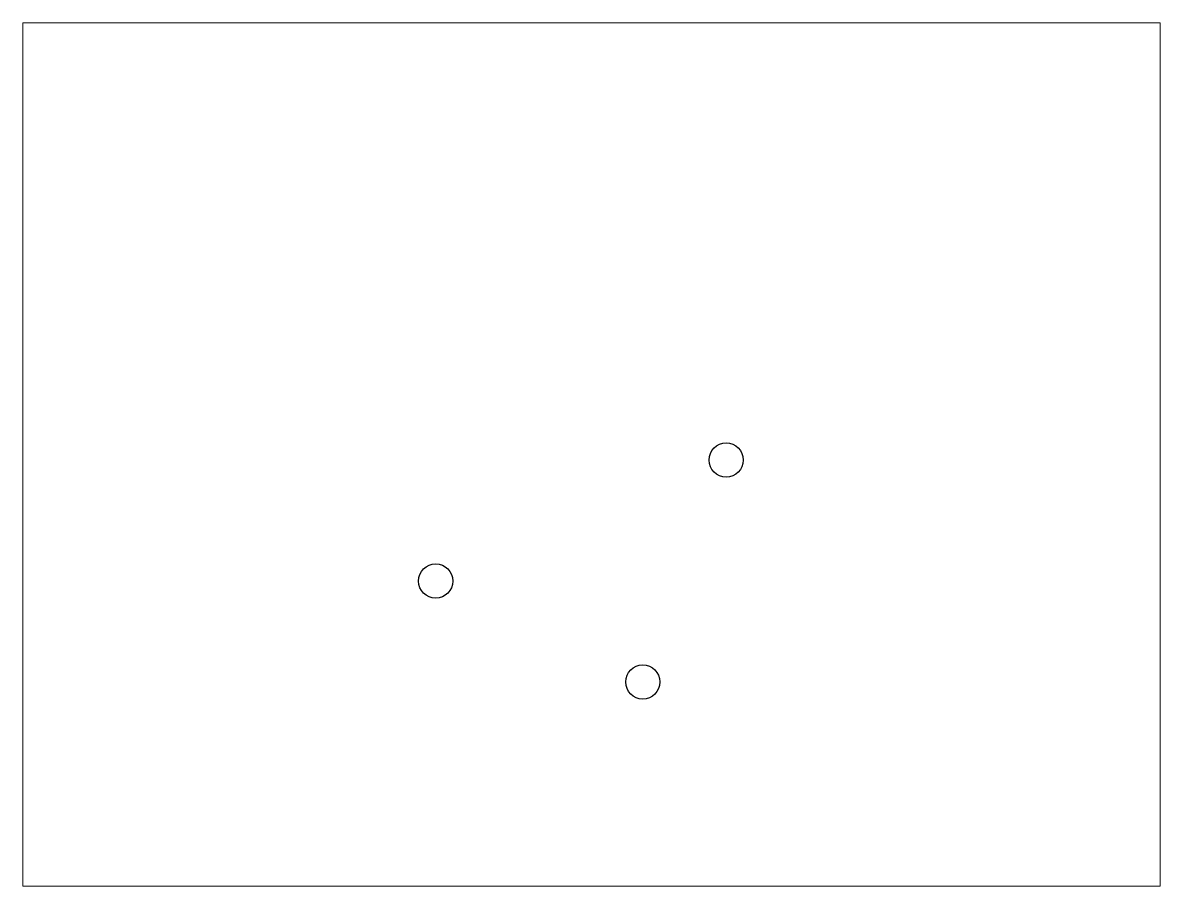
# Paper-space layout '布局1' of a CAD drawing. Header units: millimetres. Extents: x 26 to 231, y 20 to 176.
# The model-space entities are those that its viewports show. They can reach past a viewport. Long polylines and large blocks are cut down to what shows.
import ezdxf

# ---------------------------------------------------------------- set-up
doc = ezdxf.new("R2010")
doc.units = ezdxf.units.MM

# ---------------------------------------------------------------- blocks, each defined once
blk = doc.blocks.new('一号站点')
blk.add_circle((0, 0), 10)
blk = doc.blocks.new('1#站点')
blk.add_blockref('一号站点', (0, 0))
blk = doc.blocks.new('2#站点')
blk.add_blockref('一号站点', (0, 0))
blk = doc.blocks.new('3#站点')
blk.add_blockref('一号站点', (0, 0))

msp = doc.modelspace()

# ---------------------------------------------------------------- block references
for name, p in [('2#站点', (1878.47, 1775.91)), ('1#站点', (1708.64, 1705.19)), ('3#站点', (1829.72, 1646.26))]:
    msp.add_blockref(name, p)

psp = doc.layouts.new('布局1')

# ---------------------------------------------------------------- viewports
at = {"layer": '0'}
psp.add_viewport(center=(128.5, 97.5), size=(205.6, 156), view_center_point=(1799.74, 1779.17), view_height=504.6225, dxfattribs=at)

doc.saveas('drawing.dxf')
